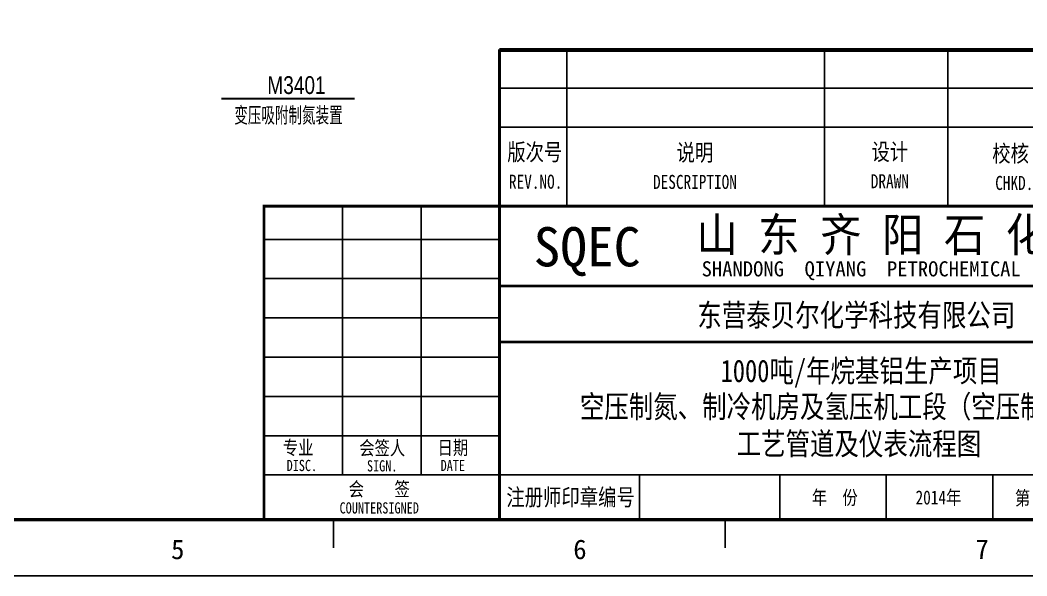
# Model space of a CAD drawing. Header units: millimetres. Extents: x 9671 to 25689, y -17516 to -2951.
# Drawn here: x 24525.6 to 24705.2, y -4597.8 to -4498.7 of the extents above; entities that cross this region are included whole.
import ezdxf
from ezdxf.enums import TextEntityAlignment as Align

# ---------------------------------------------------------------- set-up
doc = ezdxf.new("R2010")
doc.units = ezdxf.units.MM
doc.layers.add('图框', color=4, linetype='Continuous')
doc.styles.add('QSDI', font='SimSun.ttf', dxfattribs={"width": 0.8})
doc.styles.add('标准绘图汉字', font='VCADTXT1', dxfattribs={"width": 0.8, "bigfont": 'VCADHZ'})

# ---------------------------------------------------------------- blocks, each defined once
blk = doc.blocks.new('2#图框，横')
for p, q in [((8152.07, 10), (8152.07, 5)), ((8221.94, 10), (8221.94, 5)), ((8371.69, 0), (7777.69, 0)), ((7951.69, 0), (8371.69, 0))]:
    blk.add_line(p, q)
blk.add_lwpolyline([(7802.69, 10, 1, 1, 0), (7802.69, 410, 0.6, 0.6, 0), (8361.69, 410, 0.6, 0.6, 0), (8361.69, 10, 0.6, 0.6, 0)], format="xyseb", close=True)
at = {"style": 'QSDI'}
for s, p in [('5', (8123.11, 2.98)), ('6', (8194.86, 2.98)), ('7', (8266.61, 2.98))]:
    blk.add_text(s, height=3.5, dxfattribs=at).set_placement(p)
blk = doc.blocks.new('1#图签 分单元')
at = {"linetype": 'Continuous'}
blk.add_line((1975.77, -263.93), (2155.77, -263.93), dxfattribs=at)
for p, q in [((1987.77, -291.93), (1987.77, -264.26)), ((2033.77, -291.93), (2033.77, -264.26)), ((2055.77, -291.93), (2055.77, -264.26)), ((1975.77, -270.93), (2155.77, -270.93)), ((1975.77, -277.93), (2155.77, -277.93)), ((1947.77, -291.99), (1947.77, -339.93)), ((1961.77, -291.99), (1961.77, -339.93)), ((1933.77, -297.93), (1975.77, -297.93)), ((1933.77, -304.93), (1975.77, -304.93)), ((1933.77, -311.93), (1975.77, -311.93)), ((1933.77, -318.93), (1975.77, -318.93)), ((1933.77, -325.93), (1975.77, -325.93)), ((1933.77, -332.93), (1975.77, -332.93)), ((1933.77, -339.93), (2155.77, -339.93)), ((2000.77, -347.93), (2000.77, -339.93)), ((2025.77, -347.93), (2025.77, -339.93)), ((2044.77, -339.93), (2044.77, -347.93)), ((2063.77, -347.93), (2063.77, -339.93)), ((1933.77, -347.93), (2155.77, -347.93))]:
    blk.add_line(p, q)
at = {"linetype": 'Continuous', "const_width": 0.5}
for points in [[(2155.77, -264.26), (1975.77, -264.26), (1975.77, -291.99)], [(1975.77, -291.99), (1933.77, -291.99), (1933.77, -347.93)], [(2155.77, -291.99), (1975.77, -291.99), (1975.77, -347.93)], [(1975.77, -306.23), (2155.77, -306.23)], [(1975.77, -316.23), (2102.77, -316.23)]]:
    blk.add_lwpolyline(points, dxfattribs=at)
at = {"style": 'QSDI', "width": 0.8}
for s, height, p in [('版次号', 3, (1982.07, -283.85)), ('说明', 3, (2010.64, -283.93)), ('设计', 3, (2045.41, -283.81)), ('校核', 3, (2066.96, -284.11)), ('专业', 2.5, (1939.85, -336.31)), ('会签人', 2.5, (1954.84, -336.38)), ('日期', 2.5, (1967.44, -336.31)), ('会    签', 2.5, (1954.31, -343.71)), ('年  份', 2.5, (2035.59, -345.21)), ('第     张', 2.5, (2073.87, -345.3))]:
    blk.add_text(s, height=height, dxfattribs=at).set_placement(p, align=Align.CENTER)
at = {"linetype": 'Continuous', "style": 'QSDI', "width": 0.8}
for s, height, p in [('REV.NO.', 2.5, (1982.22, -288.89)), ('DESCRIPTION', 2.5, (2010.64, -288.93)), ('DRAWN', 2.5, (2045.41, -288.81)), ('CHKD.', 2.5, (2067.61, -289.11)), ('DISC.', 2, (1940.51, -339.24)), ('SIGN.', 2, (1954.84, -339.31)), ('DATE', 2, (1967.44, -339.24)), ('COUNTERSIGNED', 2, (1954.31, -346.81))]:
    blk.add_text(s, height=height, dxfattribs=at).set_placement(p, align=Align.CENTER)
at = {"style": 'QSDI', "width": 0.9}
blk.add_text('山 东 齐 阳 石 化 工 程 有 限 公 司', height=6, dxfattribs=at).set_placement((2010.9, -300.09))
at = {"style": 'QSDI'}
blk.add_text('SQEC', height=7, dxfattribs=at).set_placement((1991.38, -299.24), align=Align.MIDDLE_CENTER)
blk.add_text('SHANDONG  QIYANG  PETROCHEMICAL  ENGINEERING CO.,LTD DESIGN  INSTITUTE', height=2.7, dxfattribs=at).set_placement((2011.83, -304.53))
at = {"style": 'QSDI', "width": 0.8}
blk.add_text('注册师印章编号', height=3, dxfattribs=at).set_placement((1988.45, -343.83), align=Align.MIDDLE)
for tag, height, p in [('建设单位名称', 4, (2039.43, -311.43)), ('1', 3.5, (2138.79, -310.42)), ('2', 3.5, (2138.79, -318.85)), ('项目或装置名称', 4, (2040.3, -321.37)), ('单元名称', 4, (2040.3, -327.75)), ('3', 3.5, (2138.79, -327.21)), ('XXX图', 4, (2039.89, -334.37)), ('4', 3.5, (2138.79, -335.63)), ('2011年', 2.5, (2054.08, -343.96)), ('1', 2.5, (2073.9, -344.2)), ('1', 2.5, (2093.27, -344.2)), ('6', 3.5, (2138.79, -343.93))]:
    blk.add_attdef(tag, text='', height=height, dxfattribs=at).set_placement(p, align=Align.MIDDLE_CENTER)

msp = doc.modelspace()

# ---------------------------------------------------------------- linework, layer by layer
at = {"layer": '图框', "color": 7, "const_width": 0.353}
msp.add_lwpolyline([(24561.52, -4512.76), (24585.28, -4512.76)], dxfattribs=at)

# ---------------------------------------------------------------- block references
msp.add_blockref('2#图框，横', (16429.45, -4597.84))
at = {"color": 1}
ref = msp.add_blockref('1#图签 分单元', (22635.38, -4239.91), dxfattribs=at)
ref.add_attrib('建设单位名称', '东营泰贝尔化学科技有限公司', dxfattribs={"height": 4, "style": 'QSDI', "width": 0.8}).set_placement((24674.81, -4551.34), align=Align.MIDDLE_CENTER)
ref.add_attrib('2011年', '2014年', dxfattribs={"height": 2.5, "style": 'QSDI', "width": 0.8}).set_placement((24689.46, -4583.86), align=Align.MIDDLE_CENTER)
ref.add_attrib('项目或装置名称', '1000吨/年烷基铝生产项目', dxfattribs={"height": 4, "style": 'QSDI', "width": 0.8}).set_placement((24675.68, -4561.28), align=Align.MIDDLE_CENTER)
ref.add_attrib('XXX图', '工艺管道及仪表流程图', dxfattribs={"height": 4, "style": 'QSDI', "width": 0.8}).set_placement((24675.27, -4574.28), align=Align.MIDDLE_CENTER)
ref.add_attrib('单元名称', '空压制氮、制冷机房及氢压机工段（空压制氮单元）', dxfattribs={"height": 4, "style": 'QSDI', "width": 0.8}).set_placement((24675.68, -4567.65), align=Align.MIDDLE_CENTER)

# ---------------------------------------------------------------- texts
at = {"layer": '图框', "color": 7, "style": '标准绘图汉字', "width": 0.8}
msp.add_text('变压吸附制氮装置', height=3.178, dxfattribs=at).set_placement((24573.5, -4515.61), align=Align.MIDDLE)
at = {"layer": '图框', "color": 7, "insert": (24569.73, -4508.73), "char_height": 3.178, "width": 2851.3784, "attachment_point": 1, "style": '标准绘图汉字'}
msp.add_mtext('M3401', dxfattribs=at)

doc.saveas('drawing.dxf')
